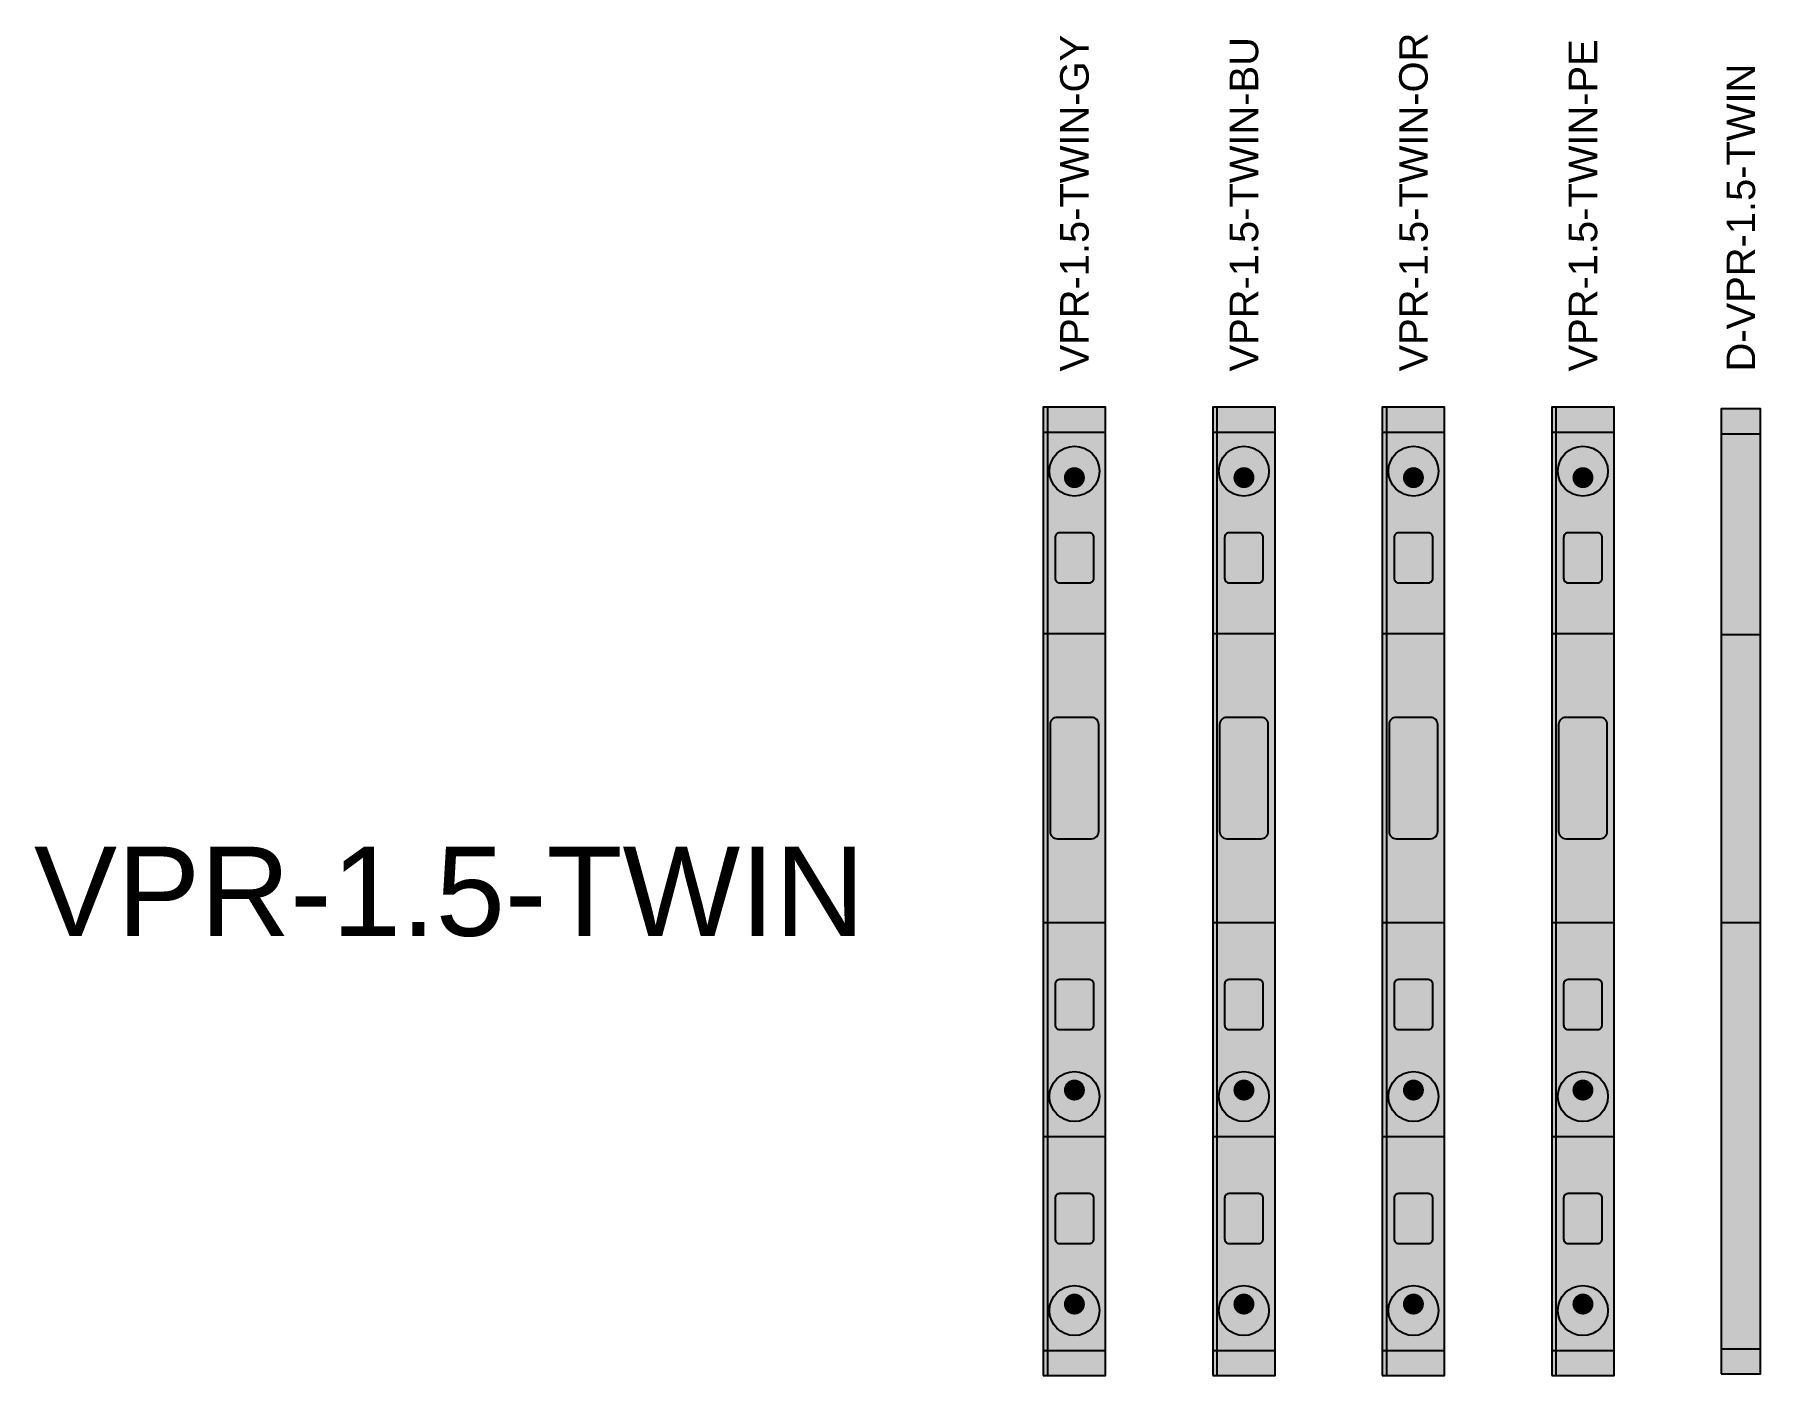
# Model space of a CAD drawing. Header units: millimetres. Extents: x -73 to 58, y -1663 to 37.
# Drawn here: x -56.5 to 40.2, y -112.7 to -37.5 of the extents above; entities that cross this region are included whole.
import ezdxf
from ezdxf.enums import TextEntityAlignment as Align

# ---------------------------------------------------------------- set-up
doc = ezdxf.new("R2010")
doc.units = ezdxf.units.MM
doc.styles.add('VPR_Arial', font='arial.ttf')

# ---------------------------------------------------------------- blocks, each defined once
blk = doc.blocks.new('VPR-1.5-TWIN-GY')
at = {"true_color": 0x82817d}
blk.add_hatch(color=8, dxfattribs=at).paths.add_polyline_path([(0, -27.15), (3.5, -27.15), (3.5, 27.15), (0, 27.15)])
at = {"true_color": 0x72706d}
for points in [[(0, 25.75), (3.5, 25.75), (3.5, 27.15), (0, 27.15)], [(0, -27.15), (3.5, -27.15), (3.5, -25.75), (0, -25.75)]]:
    blk.add_hatch(color=8, dxfattribs=at).paths.add_polyline_path(points)
at = {"true_color": 0x989692}
for points in [[(0, 14.45), (3.5, 14.45), (3.5, 25.75), (0, 25.75)], [(0, -25.75), (3.5, -25.75), (3.5, -1.75), (0, -1.75)]]:
    blk.add_hatch(color=252, dxfattribs=at).paths.add_polyline_path(points)
at = {"true_color": 0x706f6c}
h = blk.add_hatch(color=8, dxfattribs=at)
edge = h.paths.add_edge_path()
edge.add_arc((1.75, 23.559), 1.4, 0, 360)
at = {"true_color": 0x4f4e4b}
h = blk.add_hatch(color=251, dxfattribs=at)
edge = h.paths.add_edge_path()
edge.add_arc((1.75, 23.363), 1.036, 0, 360)
at = {"true_color": 0x2d2d2b}
h = blk.add_hatch(color=250, dxfattribs=at)
edge = h.paths.add_edge_path()
edge.add_arc((1.75, 23.195), 0.588, 0, 360)
at = {"true_color": 0xe46f30}
for points in [[(0.9254, 17.3), (2.5746, 17.3, 0.4142136), (2.835, 17.5604), (2.835, 19.8396, 0.4142136), (2.5746, 20.1), (0.9254, 20.1, 0.4142136), (0.665, 19.8396), (0.665, 17.5604, 0.4142136)], [(0.9254, -7.75), (2.5746, -7.75, 0.4142136), (2.835, -7.4896), (2.835, -5.2104, 0.4142136), (2.5746, -4.95), (0.9254, -4.95, 0.4142136), (0.665, -5.2104), (0.665, -7.4896, 0.4142136)], [(0.9254, -19.75), (2.5746, -19.75, 0.4142136), (2.835, -19.4896), (2.835, -17.2104, 0.4142136), (2.5746, -16.95), (0.9254, -16.95, 0.4142136), (0.665, -17.2104), (0.665, -19.4896, 0.4142136)]]:
    blk.add_hatch(color=32, dxfattribs=at).paths.add_polyline_path(points)
at = {"true_color": 0x723718}
for points in [[(0.665, 18.168), (2.835, 18.896), (2.835, 19.232), (0.665, 18.504)], [(0.665, -6.882), (2.835, -6.154), (2.835, -5.818), (0.665, -6.546)], [(0.665, -18.882), (2.835, -18.154), (2.835, -17.818), (0.665, -18.546)]]:
    blk.add_hatch(color=36, dxfattribs=at).paths.add_polyline_path(points)
at = {"true_color": 0x3f3f3d}
for points in [[(1.574, 15.238), (1.926, 15.238, 0.4142136), (2.38, 15.692), (2.38, 15.694, 0.4142136), (1.926, 16.148), (1.574, 16.148, 0.4142136), (1.12, 15.694), (1.12, 15.692, 0.4142136)], [(1.574, -3.525), (1.926, -3.525, 0.4142136), (2.38, -3.071), (2.38, -3.069, 0.4142136), (1.926, -2.615), (1.574, -2.615, 0.4142136), (1.12, -3.069), (1.12, -3.071, 0.4142136)], [(1.574, -15.525), (1.926, -15.525, 0.4142136), (2.38, -15.071), (2.38, -15.069, 0.4142136), (1.926, -14.615), (1.574, -14.615, 0.4142136), (1.12, -15.069), (1.12, -15.071, 0.4142136)]]:
    blk.add_hatch(color=250, dxfattribs=at).paths.add_polyline_path(points)
at = {"true_color": 0x343437}
for points in [[(0.875, 11.25), (2.625, 11.25), (2.625, 13.45), (0.875, 13.45)], [(0.875, -0.75), (2.625, -0.75), (2.625, 1.45), (0.875, 1.45)]]:
    blk.add_hatch(color=250, dxfattribs=at).paths.add_polyline_path(points)
at = {"true_color": 0xa4a29d}
blk.add_hatch(color=253, dxfattribs=at).paths.add_polyline_path([(0.785, 2.948), (2.715, 2.948, 0.4142136), (3.115, 3.348), (3.115, 9.352, 0.4142136), (2.715, 9.752), (0.785, 9.752, 0.4142136), (0.385, 9.352), (0.385, 3.348, 0.4142136)])
at = {"true_color": 0x706f6c}
h = blk.add_hatch(color=8, dxfattribs=at)
edge = h.paths.add_edge_path()
edge.add_arc((1.75, -11.51), 1.4, 0, 360)
at = {"true_color": 0x4f4e4b}
h = blk.add_hatch(color=251, dxfattribs=at)
edge = h.paths.add_edge_path()
edge.add_arc((1.75, -11.314), 1.036, 0, 360)
at = {"true_color": 0x2d2d2b}
h = blk.add_hatch(color=250, dxfattribs=at)
edge = h.paths.add_edge_path()
edge.add_arc((1.75, -11.146), 0.588, 0, 360)
at = {"true_color": 0x706f6c}
h = blk.add_hatch(color=8, dxfattribs=at)
edge = h.paths.add_edge_path()
edge.add_arc((1.75, -23.51), 1.4, 0, 360)
at = {"true_color": 0x4f4e4b}
h = blk.add_hatch(color=251, dxfattribs=at)
edge = h.paths.add_edge_path()
edge.add_arc((1.75, -23.314), 1.036, 0, 360)
at = {"true_color": 0x2d2d2b}
h = blk.add_hatch(color=250, dxfattribs=at)
edge = h.paths.add_edge_path()
edge.add_arc((1.75, -23.146), 0.588, 0, 360)
at = {"color": 253, "true_color": 0xaaa8a3}
blk.add_line((0.25, -27.15), (0.25, 27.15), dxfattribs=at)
at = {"color": 251, "true_color": 0x5b5a57}
for p, q in [((0, 25.75), (3.5, 25.75)), ((0, 14.45), (3.5, 14.45)), ((0, -1.75), (3.5, -1.75)), ((0, -13.75), (3.5, -13.75)), ((0, -25.75), (3.5, -25.75))]:
    blk.add_line(p, q, dxfattribs=at)
blk.add_lwpolyline([(0, -27.15), (3.5, -27.15), (3.5, 27.15), (0, 27.15)], close=True)
at = {"color": 34, "true_color": 0x8d441d}
for points in [[(0.9254, 17.3), (2.5746, 17.3, 0.4142136), (2.835, 17.5604), (2.835, 19.8396, 0.4142136), (2.5746, 20.1), (0.9254, 20.1, 0.4142136), (0.665, 19.8396), (0.665, 17.5604, 0.4142136)], [(0.9254, -7.75), (2.5746, -7.75, 0.4142136), (2.835, -7.4896), (2.835, -5.2104, 0.4142136), (2.5746, -4.95), (0.9254, -4.95, 0.4142136), (0.665, -5.2104), (0.665, -7.4896, 0.4142136)], [(0.9254, -19.75), (2.5746, -19.75, 0.4142136), (2.835, -19.4896), (2.835, -17.2104, 0.4142136), (2.5746, -16.95), (0.9254, -16.95, 0.4142136), (0.665, -17.2104), (0.665, -19.4896, 0.4142136)]]:
    blk.add_lwpolyline(points, format="xyb", close=True, dxfattribs=at)
at = {"color": 251, "true_color": 0x5b5a57}
blk.add_lwpolyline([(0.785, 2.948), (2.715, 2.948, 0.4142136), (3.115, 3.348), (3.115, 9.352, 0.4142136), (2.715, 9.752), (0.785, 9.752, 0.4142136), (0.385, 9.352), (0.385, 3.348, 0.4142136)], format="xyb", close=True, dxfattribs=at)
at = {"color": 251, "true_color": 0x535250}
for centre in [(1.75, 23.559), (1.75, -11.51), (1.75, -23.51)]:
    blk.add_circle(centre, 1.4, dxfattribs=at)
blk = doc.blocks.new('VPR-1.5-TWIN-BU')
at = {"true_color": 0x22609a}
blk.add_hatch(color=144, dxfattribs=at).paths.add_polyline_path([(0, -27.15), (3.5, -27.15), (3.5, 27.15), (0, 27.15)])
at = {"true_color": 0x1e5487}
for points in [[(0, 25.75), (3.5, 25.75), (3.5, 27.15), (0, 27.15)], [(0, -27.15), (3.5, -27.15), (3.5, -25.75), (0, -25.75)]]:
    blk.add_hatch(color=146, dxfattribs=at).paths.add_polyline_path(points)
at = {"true_color": 0x2870b4}
for points in [[(0, 14.45), (3.5, 14.45), (3.5, 25.75), (0, 25.75)], [(0, -25.75), (3.5, -25.75), (3.5, -1.75), (0, -1.75)]]:
    blk.add_hatch(color=155, dxfattribs=at).paths.add_polyline_path(points)
at = {"true_color": 0x1d5285}
h = blk.add_hatch(color=146, dxfattribs=at)
edge = h.paths.add_edge_path()
edge.add_arc((1.75, 23.559), 1.4, 0, 360)
at = {"true_color": 0x143a5d}
h = blk.add_hatch(color=159, dxfattribs=at)
edge = h.paths.add_edge_path()
edge.add_arc((1.75, 23.363), 1.036, 0, 360)
at = {"true_color": 0x0c2136}
h = blk.add_hatch(color=158, dxfattribs=at)
edge = h.paths.add_edge_path()
edge.add_arc((1.75, 23.195), 0.588, 0, 360)
at = {"true_color": 0xe46f30}
for points in [[(0.9254, 17.3), (2.5746, 17.3, 0.4142136), (2.835, 17.5604), (2.835, 19.8396, 0.4142136), (2.5746, 20.1), (0.9254, 20.1, 0.4142136), (0.665, 19.8396), (0.665, 17.5604, 0.4142136)], [(0.9254, -7.75), (2.5746, -7.75, 0.4142136), (2.835, -7.4896), (2.835, -5.2104, 0.4142136), (2.5746, -4.95), (0.9254, -4.95, 0.4142136), (0.665, -5.2104), (0.665, -7.4896, 0.4142136)], [(0.9254, -19.75), (2.5746, -19.75, 0.4142136), (2.835, -19.4896), (2.835, -17.2104, 0.4142136), (2.5746, -16.95), (0.9254, -16.95, 0.4142136), (0.665, -17.2104), (0.665, -19.4896, 0.4142136)]]:
    blk.add_hatch(color=32, dxfattribs=at).paths.add_polyline_path(points)
at = {"true_color": 0x723718}
for points in [[(0.665, 18.168), (2.835, 18.896), (2.835, 19.232), (0.665, 18.504)], [(0.665, -6.882), (2.835, -6.154), (2.835, -5.818), (0.665, -6.546)], [(0.665, -18.882), (2.835, -18.154), (2.835, -17.818), (0.665, -18.546)]]:
    blk.add_hatch(color=36, dxfattribs=at).paths.add_polyline_path(points)
at = {"true_color": 0x102f4b}
for points in [[(1.574, 15.238), (1.926, 15.238, 0.4142136), (2.38, 15.692), (2.38, 15.694, 0.4142136), (1.926, 16.148), (1.574, 16.148, 0.4142136), (1.12, 15.694), (1.12, 15.692, 0.4142136)], [(1.574, -3.525), (1.926, -3.525, 0.4142136), (2.38, -3.071), (2.38, -3.069, 0.4142136), (1.926, -2.615), (1.574, -2.615, 0.4142136), (1.12, -3.069), (1.12, -3.071, 0.4142136)], [(1.574, -15.525), (1.926, -15.525, 0.4142136), (2.38, -15.071), (2.38, -15.069, 0.4142136), (1.926, -14.615), (1.574, -14.615, 0.4142136), (1.12, -15.069), (1.12, -15.071, 0.4142136)]]:
    blk.add_hatch(color=158, dxfattribs=at).paths.add_polyline_path(points)
at = {"true_color": 0x343437}
for points in [[(0.875, 11.25), (2.625, 11.25), (2.625, 13.45), (0.875, 13.45)], [(0.875, -0.75), (2.625, -0.75), (2.625, 1.45), (0.875, 1.45)]]:
    blk.add_hatch(color=250, dxfattribs=at).paths.add_polyline_path(points)
at = {"true_color": 0x2b78c2}
blk.add_hatch(color=152, dxfattribs=at).paths.add_polyline_path([(0.785, 2.948), (2.715, 2.948, 0.4142136), (3.115, 3.348), (3.115, 9.352, 0.4142136), (2.715, 9.752), (0.785, 9.752, 0.4142136), (0.385, 9.352), (0.385, 3.348, 0.4142136)])
at = {"true_color": 0x1d5285}
h = blk.add_hatch(color=146, dxfattribs=at)
edge = h.paths.add_edge_path()
edge.add_arc((1.75, -11.51), 1.4, 0, 360)
at = {"true_color": 0x143a5d}
h = blk.add_hatch(color=159, dxfattribs=at)
edge = h.paths.add_edge_path()
edge.add_arc((1.75, -11.314), 1.036, 0, 360)
at = {"true_color": 0x0c2136}
h = blk.add_hatch(color=158, dxfattribs=at)
edge = h.paths.add_edge_path()
edge.add_arc((1.75, -11.146), 0.588, 0, 360)
at = {"true_color": 0x1d5285}
h = blk.add_hatch(color=146, dxfattribs=at)
edge = h.paths.add_edge_path()
edge.add_arc((1.75, -23.51), 1.4, 0, 360)
at = {"true_color": 0x143a5d}
h = blk.add_hatch(color=159, dxfattribs=at)
edge = h.paths.add_edge_path()
edge.add_arc((1.75, -23.314), 1.036, 0, 360)
at = {"true_color": 0x0c2136}
h = blk.add_hatch(color=158, dxfattribs=at)
edge = h.paths.add_edge_path()
edge.add_arc((1.75, -23.146), 0.588, 0, 360)
at = {"color": 152, "true_color": 0x2c7dc9}
blk.add_line((0.25, -27.15), (0.25, 27.15), dxfattribs=at)
at = {"color": 156, "true_color": 0x18436c}
for p, q in [((0, 25.75), (3.5, 25.75)), ((0, 14.45), (3.5, 14.45)), ((0, -1.75), (3.5, -1.75)), ((0, -13.75), (3.5, -13.75)), ((0, -25.75), (3.5, -25.75))]:
    blk.add_line(p, q, dxfattribs=at)
blk.add_lwpolyline([(0, -27.15), (3.5, -27.15), (3.5, 27.15), (0, 27.15)], close=True)
at = {"color": 34, "true_color": 0x8d441d}
for points in [[(0.9254, 17.3), (2.5746, 17.3, 0.4142136), (2.835, 17.5604), (2.835, 19.8396, 0.4142136), (2.5746, 20.1), (0.9254, 20.1, 0.4142136), (0.665, 19.8396), (0.665, 17.5604, 0.4142136)], [(0.9254, -7.75), (2.5746, -7.75, 0.4142136), (2.835, -7.4896), (2.835, -5.2104, 0.4142136), (2.5746, -4.95), (0.9254, -4.95, 0.4142136), (0.665, -5.2104), (0.665, -7.4896, 0.4142136)], [(0.9254, -19.75), (2.5746, -19.75, 0.4142136), (2.835, -19.4896), (2.835, -17.2104, 0.4142136), (2.5746, -16.95), (0.9254, -16.95, 0.4142136), (0.665, -17.2104), (0.665, -19.4896, 0.4142136)]]:
    blk.add_lwpolyline(points, format="xyb", close=True, dxfattribs=at)
at = {"color": 156, "true_color": 0x18436c}
blk.add_lwpolyline([(0.785, 2.948), (2.715, 2.948, 0.4142136), (3.115, 3.348), (3.115, 9.352, 0.4142136), (2.715, 9.752), (0.785, 9.752, 0.4142136), (0.385, 9.352), (0.385, 3.348, 0.4142136)], format="xyb", close=True, dxfattribs=at)
at = {"color": 159, "true_color": 0x163d63}
for centre in [(1.75, 23.559), (1.75, -11.51), (1.75, -23.51)]:
    blk.add_circle(centre, 1.4, dxfattribs=at)
blk = doc.blocks.new('VPR-1.5-TWIN-OR')
at = {"true_color": 0xc2601d}
blk.add_hatch(color=32, dxfattribs=at).paths.add_polyline_path([(0, -27.15), (3.5, -27.15), (3.5, 27.15), (0, 27.15)])
at = {"true_color": 0xa95419}
for points in [[(0, 25.75), (3.5, 25.75), (3.5, 27.15), (0, 27.15)], [(0, -27.15), (3.5, -27.15), (3.5, -25.75), (0, -25.75)]]:
    blk.add_hatch(color=34, dxfattribs=at).paths.add_polyline_path(points)
at = {"true_color": 0xe27022}
for points in [[(0, 14.45), (3.5, 14.45), (3.5, 25.75), (0, 25.75)], [(0, -25.75), (3.5, -25.75), (3.5, -1.75), (0, -1.75)]]:
    blk.add_hatch(color=32, dxfattribs=at).paths.add_polyline_path(points)
at = {"true_color": 0xa75219}
h = blk.add_hatch(color=34, dxfattribs=at)
edge = h.paths.add_edge_path()
edge.add_arc((1.75, 23.559), 1.4, 0, 360)
at = {"true_color": 0x753a11}
h = blk.add_hatch(color=36, dxfattribs=at)
edge = h.paths.add_edge_path()
edge.add_arc((1.75, 23.363), 1.036, 0, 360)
at = {"true_color": 0x43210a}
h = blk.add_hatch(color=38, dxfattribs=at)
edge = h.paths.add_edge_path()
edge.add_arc((1.75, 23.195), 0.588, 0, 360)
at = {"true_color": 0xb24612}
for points in [[(0.9254, 17.3), (2.5746, 17.3, 0.4142136), (2.835, 17.5604), (2.835, 19.8396, 0.4142136), (2.5746, 20.1), (0.9254, 20.1, 0.4142136), (0.665, 19.8396), (0.665, 17.5604, 0.4142136)], [(0.9254, -7.75), (2.5746, -7.75, 0.4142136), (2.835, -7.4896), (2.835, -5.2104, 0.4142136), (2.5746, -4.95), (0.9254, -4.95, 0.4142136), (0.665, -5.2104), (0.665, -7.4896, 0.4142136)], [(0.9254, -19.75), (2.5746, -19.75, 0.4142136), (2.835, -19.4896), (2.835, -17.2104, 0.4142136), (2.5746, -16.95), (0.9254, -16.95, 0.4142136), (0.665, -17.2104), (0.665, -19.4896, 0.4142136)]]:
    blk.add_hatch(color=34, dxfattribs=at).paths.add_polyline_path(points)
at = {"true_color": 0x592309}
for points in [[(0.665, 18.168), (2.835, 18.896), (2.835, 19.232), (0.665, 18.504)], [(0.665, -6.882), (2.835, -6.154), (2.835, -5.818), (0.665, -6.546)], [(0.665, -18.882), (2.835, -18.154), (2.835, -17.818), (0.665, -18.546)]]:
    blk.add_hatch(color=38, dxfattribs=at).paths.add_polyline_path(points)
at = {"true_color": 0x5e2f0e}
for points in [[(1.574, 15.238), (1.926, 15.238, 0.4142136), (2.38, 15.692), (2.38, 15.694, 0.4142136), (1.926, 16.148), (1.574, 16.148, 0.4142136), (1.12, 15.694), (1.12, 15.692, 0.4142136)], [(1.574, -3.525), (1.926, -3.525, 0.4142136), (2.38, -3.071), (2.38, -3.069, 0.4142136), (1.926, -2.615), (1.574, -2.615, 0.4142136), (1.12, -3.069), (1.12, -3.071, 0.4142136)], [(1.574, -15.525), (1.926, -15.525, 0.4142136), (2.38, -15.071), (2.38, -15.069, 0.4142136), (1.926, -14.615), (1.574, -14.615, 0.4142136), (1.12, -15.069), (1.12, -15.071, 0.4142136)]]:
    blk.add_hatch(color=38, dxfattribs=at).paths.add_polyline_path(points)
at = {"true_color": 0x343437}
for points in [[(0.875, 11.25), (2.625, 11.25), (2.625, 13.45), (0.875, 13.45)], [(0.875, -0.75), (2.625, -0.75), (2.625, 1.45), (0.875, 1.45)]]:
    blk.add_hatch(color=250, dxfattribs=at).paths.add_polyline_path(points)
at = {"true_color": 0xf47824}
blk.add_hatch(color=30, dxfattribs=at).paths.add_polyline_path([(0.785, 2.948), (2.715, 2.948, 0.4142136), (3.115, 3.348), (3.115, 9.352, 0.4142136), (2.715, 9.752), (0.785, 9.752, 0.4142136), (0.385, 9.352), (0.385, 3.348, 0.4142136)])
at = {"true_color": 0xa75219}
h = blk.add_hatch(color=34, dxfattribs=at)
edge = h.paths.add_edge_path()
edge.add_arc((1.75, -11.51), 1.4, 0, 360)
at = {"true_color": 0x753a11}
h = blk.add_hatch(color=36, dxfattribs=at)
edge = h.paths.add_edge_path()
edge.add_arc((1.75, -11.314), 1.036, 0, 360)
at = {"true_color": 0x43210a}
h = blk.add_hatch(color=38, dxfattribs=at)
edge = h.paths.add_edge_path()
edge.add_arc((1.75, -11.146), 0.588, 0, 360)
at = {"true_color": 0xa75219}
h = blk.add_hatch(color=34, dxfattribs=at)
edge = h.paths.add_edge_path()
edge.add_arc((1.75, -23.51), 1.4, 0, 360)
at = {"true_color": 0x753a11}
h = blk.add_hatch(color=36, dxfattribs=at)
edge = h.paths.add_edge_path()
edge.add_arc((1.75, -23.314), 1.036, 0, 360)
at = {"true_color": 0x43210a}
h = blk.add_hatch(color=38, dxfattribs=at)
edge = h.paths.add_edge_path()
edge.add_arc((1.75, -23.146), 0.588, 0, 360)
at = {"color": 30, "true_color": 0xfd7d26}
blk.add_line((0.25, -27.15), (0.25, 27.15), dxfattribs=at)
at = {"color": 36, "true_color": 0x874314}
for p, q in [((0, 25.75), (3.5, 25.75)), ((0, 14.45), (3.5, 14.45)), ((0, -1.75), (3.5, -1.75)), ((0, -13.75), (3.5, -13.75)), ((0, -25.75), (3.5, -25.75))]:
    blk.add_line(p, q, dxfattribs=at)
blk.add_lwpolyline([(0, -27.15), (3.5, -27.15), (3.5, 27.15), (0, 27.15)], close=True)
at = {"color": 26, "true_color": 0x6e2b0b}
for points in [[(0.9254, 17.3), (2.5746, 17.3, 0.4142136), (2.835, 17.5604), (2.835, 19.8396, 0.4142136), (2.5746, 20.1), (0.9254, 20.1, 0.4142136), (0.665, 19.8396), (0.665, 17.5604, 0.4142136)], [(0.9254, -7.75), (2.5746, -7.75, 0.4142136), (2.835, -7.4896), (2.835, -5.2104, 0.4142136), (2.5746, -4.95), (0.9254, -4.95, 0.4142136), (0.665, -5.2104), (0.665, -7.4896, 0.4142136)], [(0.9254, -19.75), (2.5746, -19.75, 0.4142136), (2.835, -19.4896), (2.835, -17.2104, 0.4142136), (2.5746, -16.95), (0.9254, -16.95, 0.4142136), (0.665, -17.2104), (0.665, -19.4896, 0.4142136)]]:
    blk.add_lwpolyline(points, format="xyb", close=True, dxfattribs=at)
at = {"color": 36, "true_color": 0x874314}
blk.add_lwpolyline([(0.785, 2.948), (2.715, 2.948, 0.4142136), (3.115, 3.348), (3.115, 9.352, 0.4142136), (2.715, 9.752), (0.785, 9.752, 0.4142136), (0.385, 9.352), (0.385, 3.348, 0.4142136)], format="xyb", close=True, dxfattribs=at)
at = {"color": 36, "true_color": 0x7c3d12}
for centre in [(1.75, 23.559), (1.75, -11.51), (1.75, -23.51)]:
    blk.add_circle(centre, 1.4, dxfattribs=at)
blk = doc.blocks.new('VPR-1.5-TWIN-PE')
at = {"true_color": 0x438b60}
blk.add_hatch(color=117, dxfattribs=at).paths.add_polyline_path([(0, -27.15), (3.5, -27.15), (3.5, 27.15), (0, 27.15)])
at = {"true_color": 0xc4c45c}
for points in [[(0, 26.064), (3.5, 26.901), (3.5, 27.15), (0, 26.313)], [(0, 23.774), (3.5, 22.812), (3.5, 23.341), (0, 24.304)], [(0, 21.731), (3.5, 22.449), (3.5, 22.814), (0, 22.095)], [(0, 20.247), (3.5, 19.986), (3.5, 20.408), (0, 20.67)], [(0, 19.085), (3.5, 18.107), (3.5, 18.616), (0, 19.594)], [(0, 17.599), (3.5, 17.294), (3.5, 17.817), (0, 18.122)], [(0, 15.517), (3.5, 14.797), (3.5, 15.158), (0, 15.879)], [(0, 13.517), (3.5, 13.529), (3.5, 13.75), (0, 13.737)], [(0, 12.197), (3.5, 11.757), (3.5, 11.958), (0, 12.398)], [(0, 10.075), (3.5, 9.471), (3.5, 9.991), (0, 10.594)], [(0, 8.472), (3.5, 8.927), (3.5, 9.119), (0, 8.664)], [(0, 6.586), (3.5, 5.424), (3.5, 5.704), (0, 6.866)], [(0, 5.691), (3.5, 6.156), (3.5, 6.355), (0, 5.89)], [(0, 3.729), (3.5, 4.595), (3.5, 4.999), (0, 4.133)], [(0, 2.153), (3.5, 1.349), (3.5, 1.659), (0, 2.463)], [(0, 1.332), (3.5, 0.646), (3.5, 0.947), (0, 1.633)], [(0, -0.024), (3.5, -0.896), (3.5, -0.74), (0, 0.131)], [(0, -0.922), (3.5, -1.041), (3.5, -0.649), (0, -0.53)], [(0, -2.276), (3.5, -3.052), (3.5, -2.568), (0, -1.791)], [(0, -4), (3.5, -3.998), (3.5, -3.791), (0, -3.793)], [(0, -5.504), (3.5, -4.619), (3.5, -4.344), (0, -5.229)], [(0, -6.698), (3.5, -7.6), (3.5, -7.163), (0, -6.262)], [(0, -7.934), (3.5, -7.137), (3.5, -6.609), (0, -7.406)], [(0, -10.157), (3.5, -10.556), (3.5, -10.028), (0, -9.628)], [(0, -11.228), (3.5, -10.157), (3.5, -9.798), (0, -10.87)], [(0, -12.975), (3.5, -13.237), (3.5, -13.053), (0, -12.791)], [(0, -13.981), (3.5, -14.024), (3.5, -13.697), (0, -13.654)], [(0, -15.571), (3.5, -16.262), (3.5, -16.007), (0, -15.316)], [(0, -17.63), (3.5, -16.492), (3.5, -16.015), (0, -17.153)], [(0, -19.576), (3.5, -19.344), (3.5, -19.035), (0, -19.267)], [(0, -20.813), (3.5, -21.957), (3.5, -21.419), (0, -20.275)], [(0, -22.825), (3.5, -23.144), (3.5, -22.694), (0, -22.375)], [(0, -24.066), (3.5, -24.56), (3.5, -24.39), (0, -23.896)], [(0, -24.919), (3.5, -25.242), (3.5, -25.03), (0, -24.707)], [(0, -26.878), (3.5, -25.723), (3.5, -25.219), (0, -26.375)]]:
    blk.add_hatch(color=53, dxfattribs=at).paths.add_polyline_path(points)
at = {"true_color": 0x3a7954}
for points in [[(0, 25.75), (3.5, 25.75), (3.5, 27.15), (0, 27.15)], [(0, -27.15), (3.5, -27.15), (3.5, -25.75), (0, -25.75)]]:
    blk.add_hatch(color=107, dxfattribs=at).paths.add_polyline_path(points)
at = {"true_color": 0x4ea270}
for points in [[(0, 14.45), (3.5, 14.45), (3.5, 25.75), (0, 25.75)], [(0, -25.75), (3.5, -25.75), (3.5, -1.75), (0, -1.75)]]:
    blk.add_hatch(color=115, dxfattribs=at).paths.add_polyline_path(points)
at = {"true_color": 0x397752}
h = blk.add_hatch(color=107, dxfattribs=at)
edge = h.paths.add_edge_path()
edge.add_arc((1.75, 23.559), 1.4, 0, 360)
at = {"true_color": 0x28543a}
h = blk.add_hatch(color=119, dxfattribs=at)
edge = h.paths.add_edge_path()
edge.add_arc((1.75, 23.363), 1.036, 0, 360)
at = {"true_color": 0x173021}
h = blk.add_hatch(color=99, dxfattribs=at)
edge = h.paths.add_edge_path()
edge.add_arc((1.75, 23.195), 0.588, 0, 360)
at = {"true_color": 0xe46f30}
for points in [[(0.925, 17.3), (2.575, 17.3, 0.414214), (2.835, 17.56), (2.835, 19.84, 0.414214), (2.575, 20.1), (0.925, 20.1, 0.414214), (0.665, 19.84), (0.665, 17.56, 0.414214)], [(0.925, -7.75), (2.575, -7.75, 0.414214), (2.835, -7.49), (2.835, -5.21, 0.414214), (2.575, -4.95), (0.925, -4.95, 0.414214), (0.665, -5.21), (0.665, -7.49, 0.414214)], [(0.925, -19.75), (2.575, -19.75, 0.414214), (2.835, -19.49), (2.835, -17.21, 0.414214), (2.575, -16.95), (0.925, -16.95, 0.414214), (0.665, -17.21), (0.665, -19.49, 0.414214)]]:
    blk.add_hatch(color=32, dxfattribs=at).paths.add_polyline_path(points)
at = {"true_color": 0x723718}
for points in [[(0.665, 18.168), (2.835, 18.896), (2.835, 19.232), (0.665, 18.504)], [(0.665, -6.882), (2.835, -6.154), (2.835, -5.818), (0.665, -6.546)], [(0.665, -18.882), (2.835, -18.154), (2.835, -17.818), (0.665, -18.546)]]:
    blk.add_hatch(color=36, dxfattribs=at).paths.add_polyline_path(points)
at = {"true_color": 0x20442f}
for points in [[(1.574, 15.238), (1.926, 15.238, 0.414214), (2.38, 15.692), (2.38, 15.694, 0.414214), (1.926, 16.148), (1.574, 16.148, 0.414214), (1.12, 15.694), (1.12, 15.692, 0.414214)], [(1.574, -3.525), (1.926, -3.525, 0.414214), (2.38, -3.071), (2.38, -3.069, 0.414214), (1.926, -2.615), (1.574, -2.615, 0.414214), (1.12, -3.069), (1.12, -3.071, 0.414214)], [(1.574, -15.525), (1.926, -15.525, 0.414214), (2.38, -15.071), (2.38, -15.069, 0.414214), (1.926, -14.615), (1.574, -14.615, 0.414214), (1.12, -15.069), (1.12, -15.071, 0.414214)]]:
    blk.add_hatch(color=109, dxfattribs=at).paths.add_polyline_path(points)
at = {"true_color": 0x343437}
for points in [[(0.875, 11.25), (2.625, 11.25), (2.625, 13.45), (0.875, 13.45)], [(0.875, -0.75), (2.625, -0.75), (2.625, 1.45), (0.875, 1.45)]]:
    blk.add_hatch(color=250, dxfattribs=at).paths.add_polyline_path(points)
at = {"true_color": 0x4a996a}
blk.add_hatch(color=115, dxfattribs=at).paths.add_polyline_path([(0.785, 2.948), (2.715, 2.948, 0.414214), (3.115, 3.348), (3.115, 9.352, 0.414214), (2.715, 9.752), (0.785, 9.752, 0.414214), (0.385, 9.352), (0.385, 3.348, 0.414214)])
at = {"true_color": 0x397752}
h = blk.add_hatch(color=107, dxfattribs=at)
edge = h.paths.add_edge_path()
edge.add_arc((1.75, -11.51), 1.4, 0, 360)
at = {"true_color": 0x28543a}
h = blk.add_hatch(color=119, dxfattribs=at)
edge = h.paths.add_edge_path()
edge.add_arc((1.75, -11.314), 1.036, 0, 360)
at = {"true_color": 0x173021}
h = blk.add_hatch(color=99, dxfattribs=at)
edge = h.paths.add_edge_path()
edge.add_arc((1.75, -11.146), 0.588, 0, 360)
at = {"true_color": 0x397752}
h = blk.add_hatch(color=107, dxfattribs=at)
edge = h.paths.add_edge_path()
edge.add_arc((1.75, -23.51), 1.4, 0, 360)
at = {"true_color": 0x28543a}
h = blk.add_hatch(color=119, dxfattribs=at)
edge = h.paths.add_edge_path()
edge.add_arc((1.75, -23.314), 1.036, 0, 360)
at = {"true_color": 0x173021}
h = blk.add_hatch(color=99, dxfattribs=at)
edge = h.paths.add_edge_path()
edge.add_arc((1.75, -23.146), 0.588, 0, 360)
at = {"color": 103, "true_color": 0x57b57d}
blk.add_line((0.25, -27.15), (0.25, 27.15), dxfattribs=at)
at = {"color": 129, "true_color": 0x2e6143}
for p, q in [((0, 25.75), (3.5, 25.75)), ((0, 14.45), (3.5, 14.45)), ((0, -1.75), (3.5, -1.75)), ((0, -13.75), (3.5, -13.75)), ((0, -25.75), (3.5, -25.75))]:
    blk.add_line(p, q, dxfattribs=at)
blk.add_lwpolyline([(0, -27.15), (3.5, -27.15), (3.5, 27.15), (0, 27.15)], close=True)
at = {"color": 34, "true_color": 0x8d441d}
for points in [[(0.925, 17.3), (2.575, 17.3, 0.414214), (2.835, 17.56), (2.835, 19.84, 0.414214), (2.575, 20.1), (0.925, 20.1, 0.414214), (0.665, 19.84), (0.665, 17.56, 0.414214)], [(0.925, -7.75), (2.575, -7.75, 0.414214), (2.835, -7.49), (2.835, -5.21, 0.414214), (2.575, -4.95), (0.925, -4.95, 0.414214), (0.665, -5.21), (0.665, -7.49, 0.414214)], [(0.925, -19.75), (2.575, -19.75, 0.414214), (2.835, -19.49), (2.835, -17.21, 0.414214), (2.575, -16.95), (0.925, -16.95, 0.414214), (0.665, -17.21), (0.665, -19.49, 0.414214)]]:
    blk.add_lwpolyline(points, format="xyb", close=True, dxfattribs=at)
at = {"color": 129, "true_color": 0x2e6143}
blk.add_lwpolyline([(0.785, 2.948), (2.715, 2.948, 0.414214), (3.115, 3.348), (3.115, 9.352, 0.414214), (2.715, 9.752), (0.785, 9.752, 0.414214), (0.385, 9.352), (0.385, 3.348, 0.414214)], format="xyb", close=True, dxfattribs=at)
at = {"color": 119, "true_color": 0x2a593d}
for centre in [(1.75, 23.559), (1.75, -11.51), (1.75, -23.51)]:
    blk.add_circle(centre, 1.4, dxfattribs=at)
blk = doc.blocks.new('D-VPR-1.5-TWIN')
at = {"true_color": 0xaba7a1}
blk.add_hatch(color=253, dxfattribs=at).paths.add_polyline_path([(0, -27.05), (2.2, -27.05), (2.2, 27.05), (0, 27.05)])
at = {"true_color": 0xb5b1aa}
for points in [[(0, 14.397), (2.2, 14.397), (2.2, 25.655), (0, 25.655)], [(0, -25.655), (2.2, -25.655), (2.2, -1.744), (0, -1.744)]]:
    blk.add_hatch(color=253, dxfattribs=at).paths.add_polyline_path(points)
at = {"color": 8, "true_color": 0x777470}
for p, q in [((0, 25.655), (2.2, 25.655)), ((0, 14.397), (2.2, 14.397)), ((0, -1.744), (2.2, -1.744)), ((0, -25.655), (2.2, -25.655))]:
    blk.add_line(p, q, dxfattribs=at)
blk.add_lwpolyline([(0, -27.05), (2.2, -27.05), (2.2, 27.05), (0, 27.05)], close=True)

msp = doc.modelspace()

# ---------------------------------------------------------------- block references
for name, p in [('VPR-1.5-TWIN-GY', (0, -85.5)), ('VPR-1.5-TWIN-BU', (9.5, -85.5)), ('VPR-1.5-TWIN-OR', (19, -85.5)), ('VPR-1.5-TWIN-PE', (28.5, -85.5)), ('D-VPR-1.5-TWIN', (38, -85.5))]:
    msp.add_blockref(name, p)

# ---------------------------------------------------------------- texts
at = {"style": 'VPR_Arial'}
for s, p in [('VPR-1.5-TWIN-GY', (1.75, -56.35)), ('VPR-1.5-TWIN-OR', (20.75, -56.35)), ('VPR-1.5-TWIN-BU', (11.25, -56.35)), ('VPR-1.5-TWIN-PE', (30.25, -56.35)), ('D-VPR-1.5-TWIN', (39.1, -56.35))]:
    msp.add_text(s, height=1.6, rotation=90, dxfattribs=at).set_placement(p, align=Align.MIDDLE_LEFT)
msp.add_text('VPR-1.5-TWIN', height=5, dxfattribs=at).set_placement((-10, -85.5), align=Align.MIDDLE_RIGHT)

doc.saveas('drawing.dxf')
